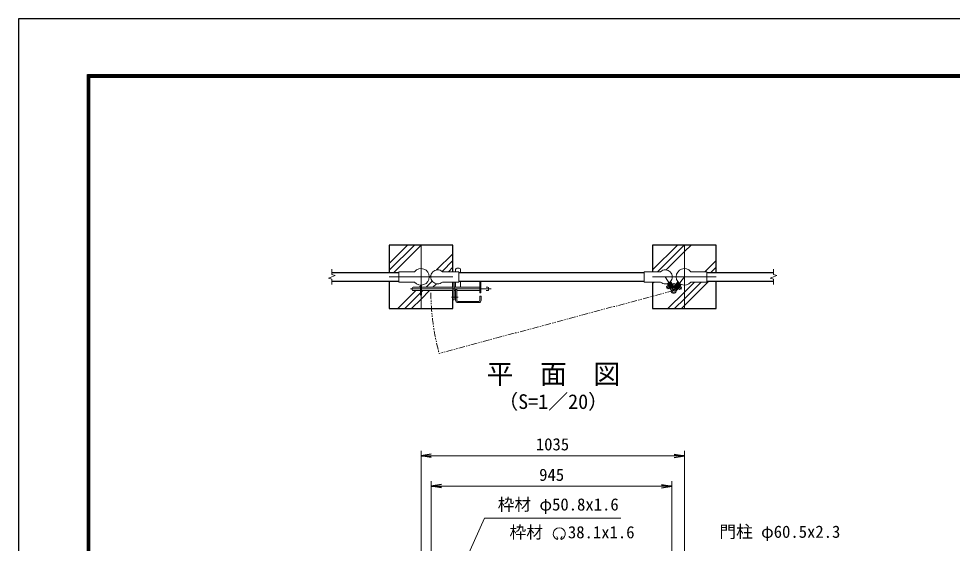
# Model space of a CAD drawing. Units: millimetres, scale not verified. Extents: x -4200 to 4200, y -2970 to 2970.
# Drawn here: x -4200 to -531, y 907 to 2970 of the extents above; entities that cross this region are included whole.
import ezdxf
from ezdxf.enums import TextEntityAlignment as Align

# ---------------------------------------------------------------- set-up
doc = ezdxf.new("R2010")
doc.units = ezdxf.units.MM
doc.header["$LTSCALE"] = 10
doc.linetypes.add('USER1', pattern=[50.8, 31.75, -6.35, 6.35, -6.35])
doc.linetypes.add('USER2', pattern=[5, 2.5, -0.5, 0.5, -0.5, 0.5, -0.5])
for name, color, linetype, lineweight in [('0-0_D-TTL-TXT', 7, 'Continuous', 25), ('0-1_D-BMK', 2, 'USER1', 13), ('0-2_D-STR1', 1, 'Continuous', 25), ('0-3_D-STR3', 3, 'Continuous', 13), ('0-5_D-STR4', 7, 'Continuous', 25), ('0-6_D-DCR-HCH', 7, 'Continuous', 13), ('0-7_D-STR-DIM', 7, 'Continuous', 13), ('0-A_D-STR-TXT', 7, 'Continuous', 13), ('0-C_D-TTL', 7, 'Continuous', 25)]:
    doc.layers.add(name, color=color, linetype=linetype, lineweight=lineweight)
doc.layers.add('0-8_0', color=7, linetype='Continuous')
doc.styles.add('ＭＳ ゴシック', font='')
doc.styles.get('ＭＳ ゴシック').set_extended_font_data('MS Gothic')

# ---------------------------------------------------------------- blocks, each defined once
blk = doc.blocks.new('_Open')
at = {"layer": '0-8_0'}
blk.add_line((-10, 1.667), (0, 0), dxfattribs=at)
blk.add_lwpolyline([(-10, -1.667), (0, 0), (-10, 0)], dxfattribs=at)

msp = doc.modelspace()

# ---------------------------------------------------------------- linework, layer by layer
at = {"layer": '0-1_D-BMK'}
for p, q in [((-2619.05, 2079.85), (-2619.05, 1829.85)), ((-1584.05, 2079.85), (-1584.05, 1829.85)), ((-2744.05, 1954.85), (-2494.05, 1954.85)), ((-1709.05, 1954.85), (-1459.05, 1954.85)), ((-1659.2, 1954.85), (-1625.78, 1901.04)), ((-1584.05, 1954.85), (-1625.78, 1901.04)), ((-1624.2, 1928.85), (-1654.64, 1909.95)), ((-1624.56, 1928.95), (-1595.11, 1906.11)), ((-2660.36, 1907.15), (-2342.7, 1907.15)), ((-2498.82, 1874.65), (-2473.68, 1874.65))]:
    msp.add_line(p, q, dxfattribs=at)
at = {"layer": '0-1_D-BMK', "linetype": 'USER2'}
msp.add_line((-1625.78, 1901.04), (-2547.79, 1653.98), dxfattribs=at)
msp.add_arc((-1625.78, 1901.04), 954.54, 180.5332, 195, dxfattribs=at)
at = {"layer": '0-2_D-STR1'}
for p, q in [((-2969.05, 1972.35), (-2706.55, 1972.35)), ((-2470.9, 1972.35), (-1741.7, 1972.35)), ((-1496.55, 1972.35), (-1234.05, 1972.35)), ((-2969.05, 1937.35), (-2706.55, 1937.35)), ((-2470.9, 1937.35), (-1741.7, 1937.35)), ((-1496.55, 1937.35), (-1234.05, 1937.35))]:
    msp.add_line(p, q, dxfattribs=at)
at = {"layer": '0-3_D-STR3'}
for p, q in [((-2482.9, 1983.65), (-2482.9, 1975.2)), ((-2477.9, 1988.65), (-2468.9, 1988.65)), ((-2463.9, 1983.65), (-2463.9, 1972.35)), ((-2644.19, 1975.2), (-2706.55, 1975.2)), ((-2534.9, 1975.2), (-2470.9, 1975.2)), ((-1677.69, 1975.2), (-1741.7, 1975.2)), ((-1558.9, 1975.2), (-1496.55, 1975.2)), ((-2653.4, 1910.65), (-2653.4, 1903.65)), ((-2650.4, 1913.65), (-2601.35, 1913.65)), ((-2621.35, 1922.59), (-2621.35, 1882.73)), ((-2616.75, 1922.59), (-2616.75, 1882.73)), ((-2616.75, 1913.65), (-2493.4, 1913.65)), ((-2488.9, 1934.5), (-2488.9, 1864.65)), ((-2488.9, 1913.65), (-2387.9, 1913.65)), ((-2482.9, 1934.5), (-2482.9, 1913.65)), ((-2463.9, 1937.35), (-2463.9, 1913.65)), ((-2387.9, 1937.35), (-2387.9, 1892.15)), ((-2383.4, 1937.35), (-2383.4, 1892.15)), ((-2363.4, 1913.65), (-2356.4, 1913.65)), ((-2353.4, 1910.65), (-2353.4, 1903.65)), ((-1654.11, 1916.71), (-1647.73, 1920.66)), ((-1648.3, 1907.36), (-1654.11, 1916.71)), ((-1638.24, 1905.37), (-1652.42, 1928.2)), ((-1636.31, 1906.62), (-1650.13, 1928.89)), ((-1648.3, 1907.36), (-1641.93, 1911.32)), ((-1647.8, 1928.91), (-1648.12, 1927.54)), ((-1648.12, 1927.54), (-1636.48, 1908.79)), ((-1647.8, 1928.91), (-1641, 1933.14)), ((-1646.8, 1925.41), (-1645.1, 1926.47)), ((-1645.78, 1921.88), (-1644.93, 1922.4)), ((-1645.1, 1926.47), (-1635.6, 1911.18)), ((-1639.13, 1913.06), (-1644.93, 1922.4)), ((-1641, 1933.14), (-1639.62, 1932.81)), ((-1640, 1929.63), (-1638.3, 1930.69)), ((-1640, 1929.63), (-1630.51, 1914.34)), ((-1639.98, 1912.53), (-1639.13, 1913.06)), ((-1626.11, 1912.95), (-1639.94, 1935.22)), ((-1639.62, 1932.81), (-1627.98, 1914.07)), ((-1624.16, 1914.17), (-1638.31, 1936.96)), ((-1637.3, 1910.12), (-1635.6, 1911.18)), ((-1630.51, 1914.34), (-1628.81, 1915.4)), ((-1626.11, 1912.95), (-1624.16, 1914.17)), ((-1624.21, 1912.85), (-1625.12, 1913.57)), ((-1625.02, 1915.55), (-1609.76, 1935.23)), ((-1624.21, 1912.85), (-1608.27, 1933.41)), ((-1621.27, 1915.01), (-1619.69, 1913.78)), ((-1608.66, 1928.01), (-1619.69, 1913.78)), ((-1603.92, 1924.33), (-1614.95, 1910.1)), ((-1614.95, 1910.1), (-1613.37, 1908.88)), ((-1614.72, 1905.5), (-1598.78, 1926.06)), ((-1600.81, 1925.08), (-1614.33, 1907.64)), ((-1612.9, 1904.09), (-1596.65, 1925.06)), ((-1611.34, 1911.5), (-1604.6, 1920.19)), ((-1611.34, 1911.5), (-1610.55, 1910.88)), ((-1610.24, 1929.23), (-1608.66, 1928.01)), ((-1608.73, 1909.47), (-1602.8, 1904.88)), ((-1607.31, 1931.38), (-1600.98, 1926.48)), ((-1604.6, 1920.19), (-1603.81, 1919.58)), ((-1603.92, 1924.33), (-1602.34, 1923.1)), ((-1602.8, 1904.88), (-1596.06, 1913.57)), ((-1601.99, 1918.17), (-1596.06, 1913.57)), ((-1600.98, 1926.48), (-1600.81, 1925.08)), ((-2650.4, 1900.65), (-2601.35, 1900.65)), ((-2616.75, 1882.73), (-2621.35, 1882.73)), ((-2616.75, 1900.65), (-2493.4, 1900.65)), ((-2488.9, 1900.65), (-2482.9, 1900.65)), ((-2482.9, 1905.65), (-2482.9, 1862.65)), ((-2482.9, 1905.65), (-2478.4, 1905.65)), ((-2478.4, 1905.65), (-2478.4, 1862.65)), ((-2478.4, 1900.65), (-2387.9, 1900.65)), ((-2387.9, 1892.15), (-2383.4, 1892.15)), ((-2387.4, 1878.65), (-2387.4, 1862.65)), ((-2387.4, 1878.65), (-2382.9, 1878.65)), ((-2382.9, 1878.65), (-2382.9, 1862.65)), ((-2363.4, 1900.65), (-2356.4, 1900.65)), ((-1636.31, 1906.62), (-1638.26, 1905.41)), ((-1614.72, 1905.5), (-1612.9, 1904.09)), ((-2473.9, 1858.15), (-2391.9, 1858.15)), ((-2473.9, 1853.65), (-2391.9, 1853.65))]:
    msp.add_line(p, q, dxfattribs=at)
for points in [[(-2644.19, 1934.5), (-2706.55, 1934.5), (-2706.55, 1975.2)], [(-2534.9, 1934.5), (-2470.9, 1934.5), (-2470.9, 1975.2)], [(-1677.69, 1934.5), (-1741.7, 1934.5), (-1741.7, 1975.2)], [(-1558.9, 1934.5), (-1496.55, 1934.5), (-1496.55, 1975.2)], [(-2493.4, 1934.5), (-2493.4, 1864.65), (-2488.9, 1864.65)], [(-1607.31, 1931.38), (-1608.71, 1931.21), (-1622.23, 1913.77)]]:
    msp.add_lwpolyline(points, dxfattribs=at)
msp.add_circle((-1625.78, 1901.04), 6.3, dxfattribs=at)
for centre, radius, start, end in [((-2619.05, 1954.85), 32.35, 218.9806, 141.0194), ((-2553.4, 1954.85), 27.5, 47.73142, 312.26858), ((-2477.9, 1983.65), 5, 90, 180), ((-2468.9, 1983.65), 5, 0, 90), ((-1659.2, 1954.85), 27.5, 227.73142, 132.26858), ((-1584.05, 1954.85), 32.35, 38.9806, 321.0194), ((-2650.4, 1910.65), 3, 90, 180), ((-2356.4, 1910.65), 3, 0, 90), ((-1625.78, 1901.04), 10.8, 161.10578, 82.57528), ((-1640.72, 1906.15), 5, 341.10578, 31.84053), ((-1623.73, 1916.7), 5, 211.84053, 262.57528), ((-1626.18, 1916.83), 5, 281.21846, 322.21032), ((-2650.4, 1903.65), 3, 180, 270), ((-2356.4, 1903.65), 3, 270, 0), ((-1610.38, 1904.58), 5, 142.21032, 192.94508), ((-2473.9, 1862.65), 9, 180, 270), ((-2473.9, 1862.65), 4.5, 180, 270), ((-2391.9, 1862.65), 4.5, 270, 0), ((-2391.9, 1862.65), 9, 270, 0)]:
    msp.add_arc(centre, radius, start, end, dxfattribs=at)
at = {"layer": '0-5_D-STR4'}
for p, q in [((-2744.05, 2079.85), (-2744.05, 1972.35)), ((-2494.05, 2079.85), (-2744.05, 2079.85)), ((-2494.05, 1975.2), (-2494.05, 2079.85)), ((-1709.05, 2079.85), (-1709.05, 1975.2)), ((-1459.05, 2079.85), (-1709.05, 2079.85)), ((-1459.05, 1972.35), (-1459.05, 2079.85)), ((-2744.05, 1937.35), (-2744.05, 1829.85)), ((-2494.05, 1913.65), (-2494.05, 1934.5)), ((-1709.05, 1934.5), (-1709.05, 1829.85))]:
    msp.add_line(p, q, dxfattribs=at)
for points in [[(-1709.05, 1829.85), (-1459.05, 1829.85), (-1459.05, 1937.35)], [(-2744.05, 1829.85), (-2494.05, 1829.85), (-2494.05, 1900.65)]]:
    msp.add_lwpolyline(points, dxfattribs=at)
at = {"layer": '0-6_D-DCR-HCH'}
for p, q in [((-2744.05, 1981.05), (-2645.25, 2079.85)), ((-2744.05, 2007.57), (-2671.76, 2079.85)), ((-1709.05, 1981.91), (-1611.1, 2079.85)), ((-1689.24, 1975.2), (-1584.59, 2079.85)), ((-2557.57, 1981.92), (-2494.05, 2045.44)), ((-2536.54, 1976.43), (-2494.05, 2018.92)), ((-1503.62, 1975.2), (-1459.05, 2019.78)), ((-2511.25, 1975.2), (-2494.05, 1992.41)), ((-1479.95, 1972.35), (-1459.05, 1993.26)), ((-2625.83, 1913.65), (-2621.35, 1918.14)), ((-2599.31, 1913.65), (-2574.97, 1938)), ((-2572.8, 1913.65), (-2558.54, 1927.92)), ((-1709.05, 1928.88), (-1703.42, 1934.5)), ((-2709.63, 1829.85), (-2638.83, 1900.65)), ((-2683.11, 1829.85), (-2621.35, 1891.62)), ((-2616.75, 1896.22), (-2612.31, 1900.65)), ((-2497.5, 1829.85), (-2494.05, 1833.31))]:
    msp.add_line(p, q, dxfattribs=at)
for points in [[(-2726.23, 1972.35), (-2619.05, 2079.54), (-2618.73, 2079.85)], [(-1655.9, 1982.03), (-1584.05, 2053.88), (-1558.07, 2079.85)], [(-2586.91, 1952.57), (-2584.63, 1954.85), (-2580.5, 1958.99)], [(-1648.97, 1829.85), (-1584.05, 1894.78), (-1544.32, 1934.5)], [(-1622.45, 1829.85), (-1584.05, 1868.26), (-1517.8, 1934.5)], [(-1595.94, 1829.85), (-1584.05, 1841.75), (-1488.44, 1937.35)], [(-2656.6, 1829.85), (-2619.05, 1867.41), (-2585.8, 1900.65)]]:
    msp.add_lwpolyline(points, dxfattribs=at)
at = {"layer": '0-7_D-STR-DIM'}
for p, q in [((-2969.05, 1964.47), (-2969.05, 1984.85)), ((-1234.05, 1964.47), (-1234.05, 1984.85)), ((-2982.26, 1950.04), (-2955.83, 1959.66)), ((-2969.05, 1945.23), (-2982.26, 1950.04)), ((-2955.83, 1959.66), (-2969.05, 1964.47)), ((-2969.05, 1924.85), (-2969.05, 1945.23)), ((-1247.26, 1950.04), (-1220.83, 1959.66)), ((-1234.05, 1945.23), (-1247.26, 1950.04)), ((-1220.83, 1959.66), (-1234.05, 1964.47)), ((-1234.05, 1924.85), (-1234.05, 1945.23)), ((-2619.05, 816.61), (-2619.05, 1271.37)), ((-2579.05, 1251.37), (-1624.05, 1251.37)), ((-1584.05, 816.61), (-1584.05, 1271.37)), ((-2578.8, 718.37), (-2578.8, 1151.37)), ((-1633.8, 718.37), (-1633.8, 1151.37)), ((-2538.8, 1131.37), (-1673.8, 1131.37))]:
    msp.add_line(p, q, dxfattribs=at)
at = {"layer": '0-A_D-STR-TXT'}
for p, q in [((-2082.01, 925.75), (-2085.84, 933.96)), ((-2069.42, 925.74), (-2064.9, 933.58))]:
    msp.add_line(p, q, dxfattribs=at)
msp.add_lwpolyline([(-1833.88, 1005.49), (-2370.08, 1005.49), (-2543.76, 616.15)], dxfattribs=at)
for centre, radius, start, end in [((-2075.72, 944.63), 23.75, 292.92895, 245.65759), ((-2084.47, 925.29), 2.5, 245.55066, 10.6575), ((-2066.97, 925.28), 2.5, 169.34241, 276.63708)]:
    msp.add_arc(centre, radius, start, end, dxfattribs=at)
at = {"layer": '0-C_D-TTL', "color": 2}
msp.add_lwpolyline([(-4200, 2970), (4200, 2970), (4200, -2970), (-4200, -2970)], close=True, dxfattribs=at)
at = {"layer": '0-C_D-TTL'}
for points in [[(-3930, 2750), (3930, 2750), (3930, -2750), (-3930, -2750)], [(-3927.5, 2747.5), (3927.5, 2747.5), (3927.5, -2747.5), (-3927.5, -2747.5)], [(-3925, 2745), (3925, 2745), (3925, -2745), (-3925, -2745)], [(-3922.5, 2742.5), (3922.5, 2742.5), (3922.5, -2742.5), (-3922.5, -2742.5)], [(-3920, 2740), (3920, 2740), (3920, -2740), (-3920, -2740)]]:
    msp.add_lwpolyline(points, close=True, dxfattribs=at)

# ---------------------------------------------------------------- block references
at = {"layer": '0-7_D-STR-DIM', "xscale": 4, "yscale": 4, "rotation": 180}
for p in [(-2619.05, 1251.37), (-2578.8, 1131.37)]:
    msp.add_blockref('_Open', p, dxfattribs=at)
at = {"layer": '0-7_D-STR-DIM', "xscale": 4, "yscale": 4}
for p in [(-1584.05, 1251.37), (-1633.8, 1131.37)]:
    msp.add_blockref('_Open', p, dxfattribs=at)

# ---------------------------------------------------------------- texts
at = {"layer": '0-0_D-TTL-TXT', "style": 'ＭＳ ゴシック'}
for s, height, p in [('平\u3000面\u3000図', 76.98, (-2361.44, 1511.33)), ('（S=1／20）', 57.7, (-2315.96, 1418.13))]:
    msp.add_text(s, height=height, dxfattribs=at).set_placement(p, align=Align.BOTTOM_LEFT)
at = {"layer": '0-7_D-STR-DIM', "style": 'ＭＳ ゴシック'}
for s, p in [('1035', (-2167.8, 1258.12)), ('945', (-2154.77, 1138.12))]:
    msp.add_text(s, height=48.09, dxfattribs=at).set_placement(p, align=Align.BOTTOM_LEFT)
at = {"layer": '0-A_D-STR-TXT', "style": 'ＭＳ ゴシック'}
for s, p in [('枠材 φ50.8x1.6', (-2317.63, 1021.63)), ('枠材 \u300038.1x1.6', (-2271.22, 912.32)), ('門柱 φ60.5x2.3', (-1446.65, 914.35))]:
    msp.add_text(s, height=48.09, dxfattribs=at).set_placement(p, align=Align.BOTTOM_LEFT)

doc.saveas('drawing.dxf')
